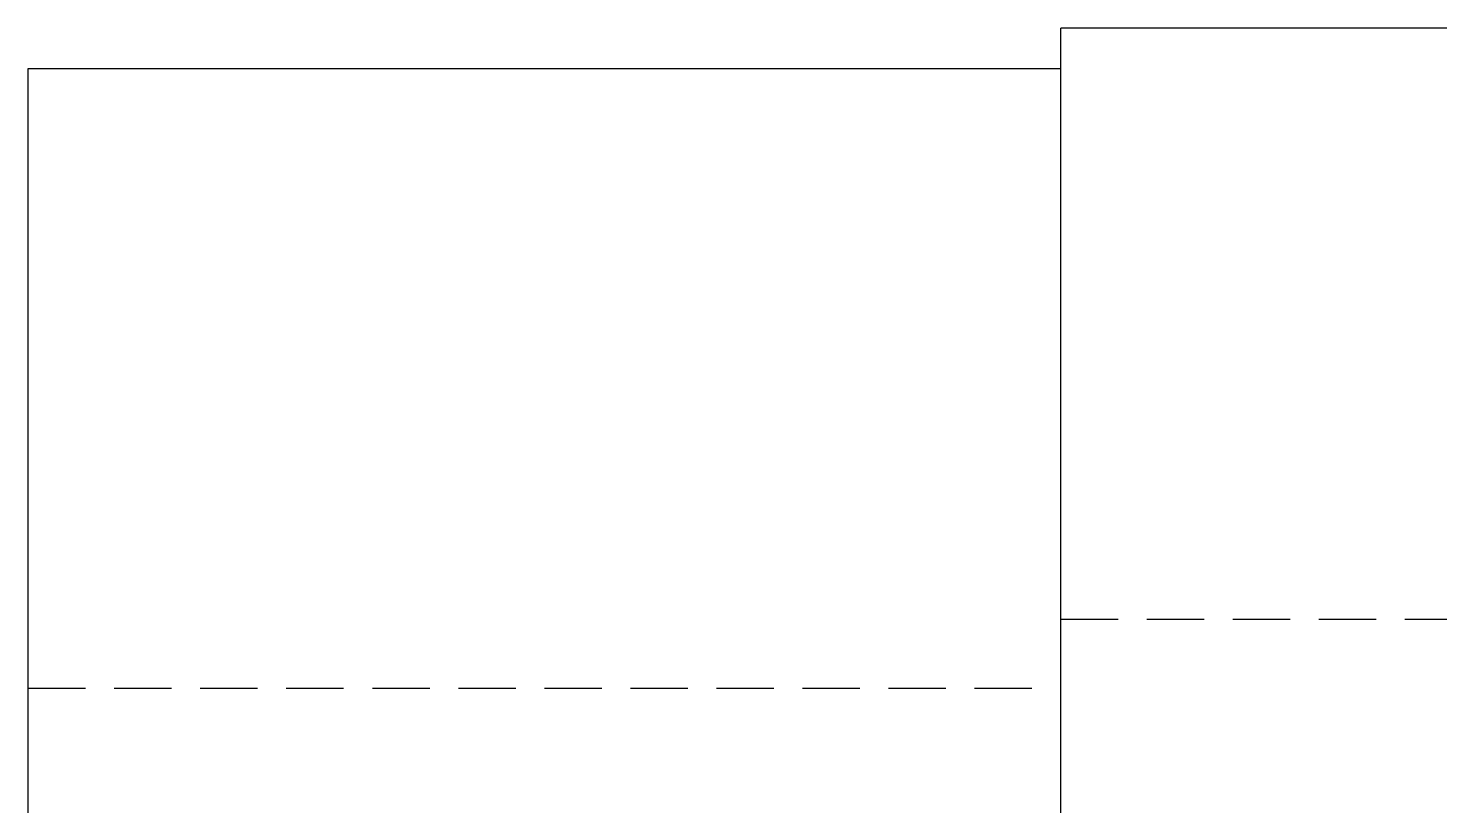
# Model space of a CAD drawing. Extents: x -133.5 to -57.1, y 10.7 to 62.4.
# Drawn here: x -123.85 to -111.54, y 52.63 to 59.41 of the extents above; entities that cross this region are included whole.
import ezdxf

# ---------------------------------------------------------------- set-up
doc = ezdxf.new("R2010")
doc.units = 0
doc.linetypes.add('DASHED', pattern=[0.75, 0.5, -0.25])
doc.layers.get('0').update_dxf_attribs({"linetype": 'CONTINUOUS'})

msp = doc.modelspace()

# ---------------------------------------------------------------- linework, layer by layer
at = {"color": 7, "linetype": 'CONTINUOUS'}
for p, q in [((-114.849, 52.456), (-114.849, 59.406)), ((-108.449, 59.406), (-114.849, 59.406)), ((-123.849, 42.256), (-123.849, 59.056)), ((-123.849, 59.056), (-114.849, 59.056))]:
    msp.add_line(p, q, dxfattribs=at)
at = {"color": 3, "linetype": 'DASHED'}
for p, q in [((-114.849, 54.256), (-108.449, 54.256)), ((-123.849, 53.656), (-114.849, 53.656))]:
    msp.add_line(p, q, dxfattribs=at)

doc.saveas('drawing.dxf')
